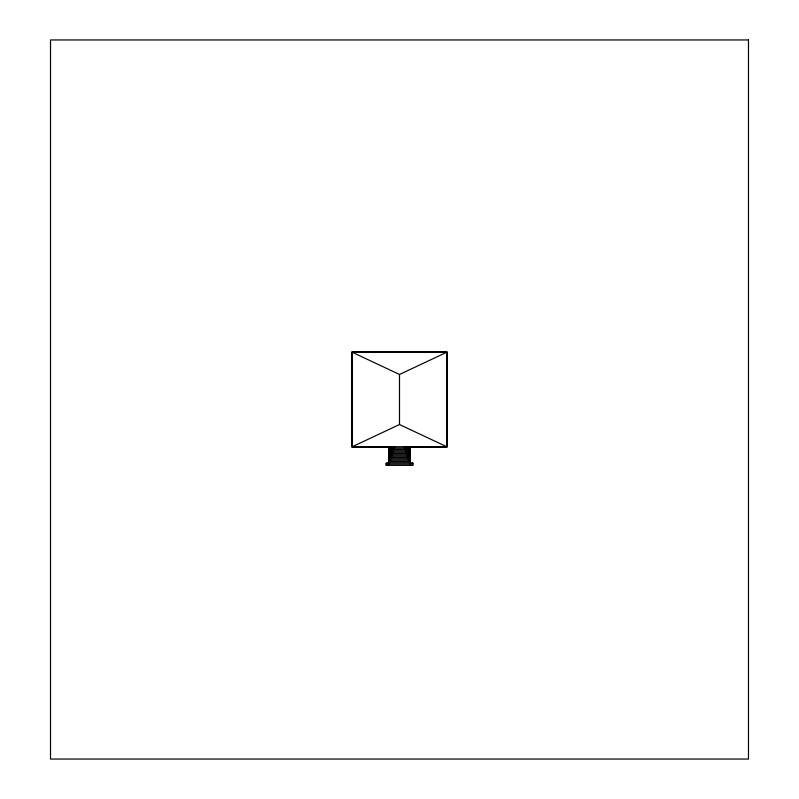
<?xml version="1.0" encoding="UTF-8"?>
<svg xmlns="http://www.w3.org/2000/svg" width="799" height="799" viewBox="0 0 799 799"><rect width="100%" height="100%" fill="white"/><g stroke="black" fill="none" stroke-linecap="round" stroke-linejoin="round"><path stroke-width="1.2" d="M352.279 352.279L399.5 374.471L446.721 352.279L446.721 446.721L352.279 446.721L352.279 352.279L446.721 352.279M352.279 446.721L399.5 424.529L446.721 446.721M393.927 447.16L351.84 447.16L351.84 351.84L447.16 351.84L447.16 447.16L405.073 447.16M406.601 454.711L392.399 454.711L392.399 446.721M410.726 463.27L412.683 463.27L412.683 465.228L410.726 465.228M410.147 446.721L410.147 465.358L388.853 465.358L388.853 446.721M409.707 446.721L409.707 464.029L389.293 464.029L389.293 446.721M409.268 446.721L409.268 462.691L389.732 462.691L389.732 446.721M408.818 446.721L408.818 461.363L390.182 461.363L390.132 446.721M408.379 446.721L408.379 460.034L390.621 460.034L390.621 446.721M407.929 446.721L407.929 458.696L391.071 458.696L391.071 446.721M407.49 446.721L407.49 457.368L391.51 457.368L391.51 446.721M407.041 446.721L407.041 456.039L391.959 456.039L391.959 446.721M406.601 446.721L406.601 456.039M406.162 446.721L406.162 453.373L392.838 453.373L392.838 446.721M405.712 446.721L405.712 452.044L393.288 452.044L393.288 446.721M405.273 446.721L405.273 450.716L393.727 450.716L393.727 446.721M404.823 446.721L404.823 449.378L394.177 449.378L394.177 446.721M404.384 446.721L404.384 448.049L394.616 448.049L394.616 446.721M399.5 374.471L399.5 424.529M748.483 39.95L50.517 39.95L50.517 759.05L748.483 759.05L748.483 39.95M388.404 463.14L386.187 463.14L386.187 465.358L388.404 465.358L388.404 463.14M412.813 463.14L410.596 463.14L410.596 465.358L412.813 465.358L412.813 463.14M388.274 463.27L386.317 463.27L386.317 465.228L388.274 465.228L388.274 463.27"/></g></svg>
